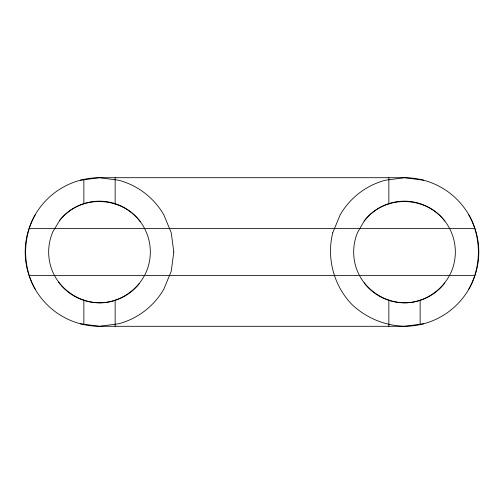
<?xml version="1.0" encoding="UTF-8"?>
<svg xmlns="http://www.w3.org/2000/svg" width="504" height="504" viewBox="0 0 504 504"><rect width="100%" height="100%" fill="white"/><g stroke="black" fill="none" stroke-linecap="round" stroke-linejoin="round"><path stroke-width="0.76" d="M115.139 300.05L115.139 326.296M388.861 204.007L388.861 177.704M35.154 214.849C22.441 237.888 22.441 266.112 35.154 289.151M468.846 289.151C481.559 266.112 481.559 237.888 468.846 214.849M364.234 220.979L357.575 232.457A50.835 50.835 0 0 0 357.5 271.366C366.181 292.093 388.741 305.178 411.044 302.413C428.753 299.811 444.27 287.948 451.433 271.543A50.835 50.835 0 0 0 451.502 232.634C436.955 197.07 387.608 190.474 364.234 220.979A50.835 50.835 0 0 1 444.893 221.13M59.768 220.286L52.914 231.651A50.835 50.835 0 0 0 52.17 270.553C60.486 291.425 82.82 304.901 105.166 302.52C122.919 300.22 138.638 288.628 146.078 272.349A50.835 50.835 0 0 0 146.828 233.447C132.892 197.637 83.664 190.197 59.768 220.286A50.835 50.835 0 0 1 140.408 221.829M80.268 180.237L99.496 177.704L404.504 177.704L423.732 180.237M423.732 323.763L404.504 326.296L99.496 326.296L80.268 323.763M29.484 228.539L474.516 228.539M29.484 275.461L474.516 275.461M420.147 299.993L420.147 324.236M388.861 299.981L388.861 326.296M115.139 177.704L115.139 204.057M83.853 179.764L83.853 203.95M83.853 299.943L83.853 324.236M444.774 283.021A50.835 50.835 0 0 1 364.115 282.87M139.224 283.714A50.835 50.835 0 0 1 58.584 282.171M173.792 252L171.259 271.228L163.838 289.151A74.296 74.296 0 0 1 118.723 323.763L99.496 326.296A74.296 74.296 0 0 1 25.2 252A74.296 74.296 0 0 1 99.496 177.704L118.723 180.237A74.296 74.296 0 0 1 163.838 214.849L171.259 232.772L173.792 252M332.741 232.772C326.422 258.306 333.73 285.579 351.968 304.536C366.232 317.993 384.905 325.729 404.504 326.296A74.296 74.296 0 0 0 478.8 252A74.296 74.296 0 0 0 404.504 177.704L385.276 180.237A74.296 74.296 0 0 0 340.162 214.849L332.741 232.772"/></g></svg>
